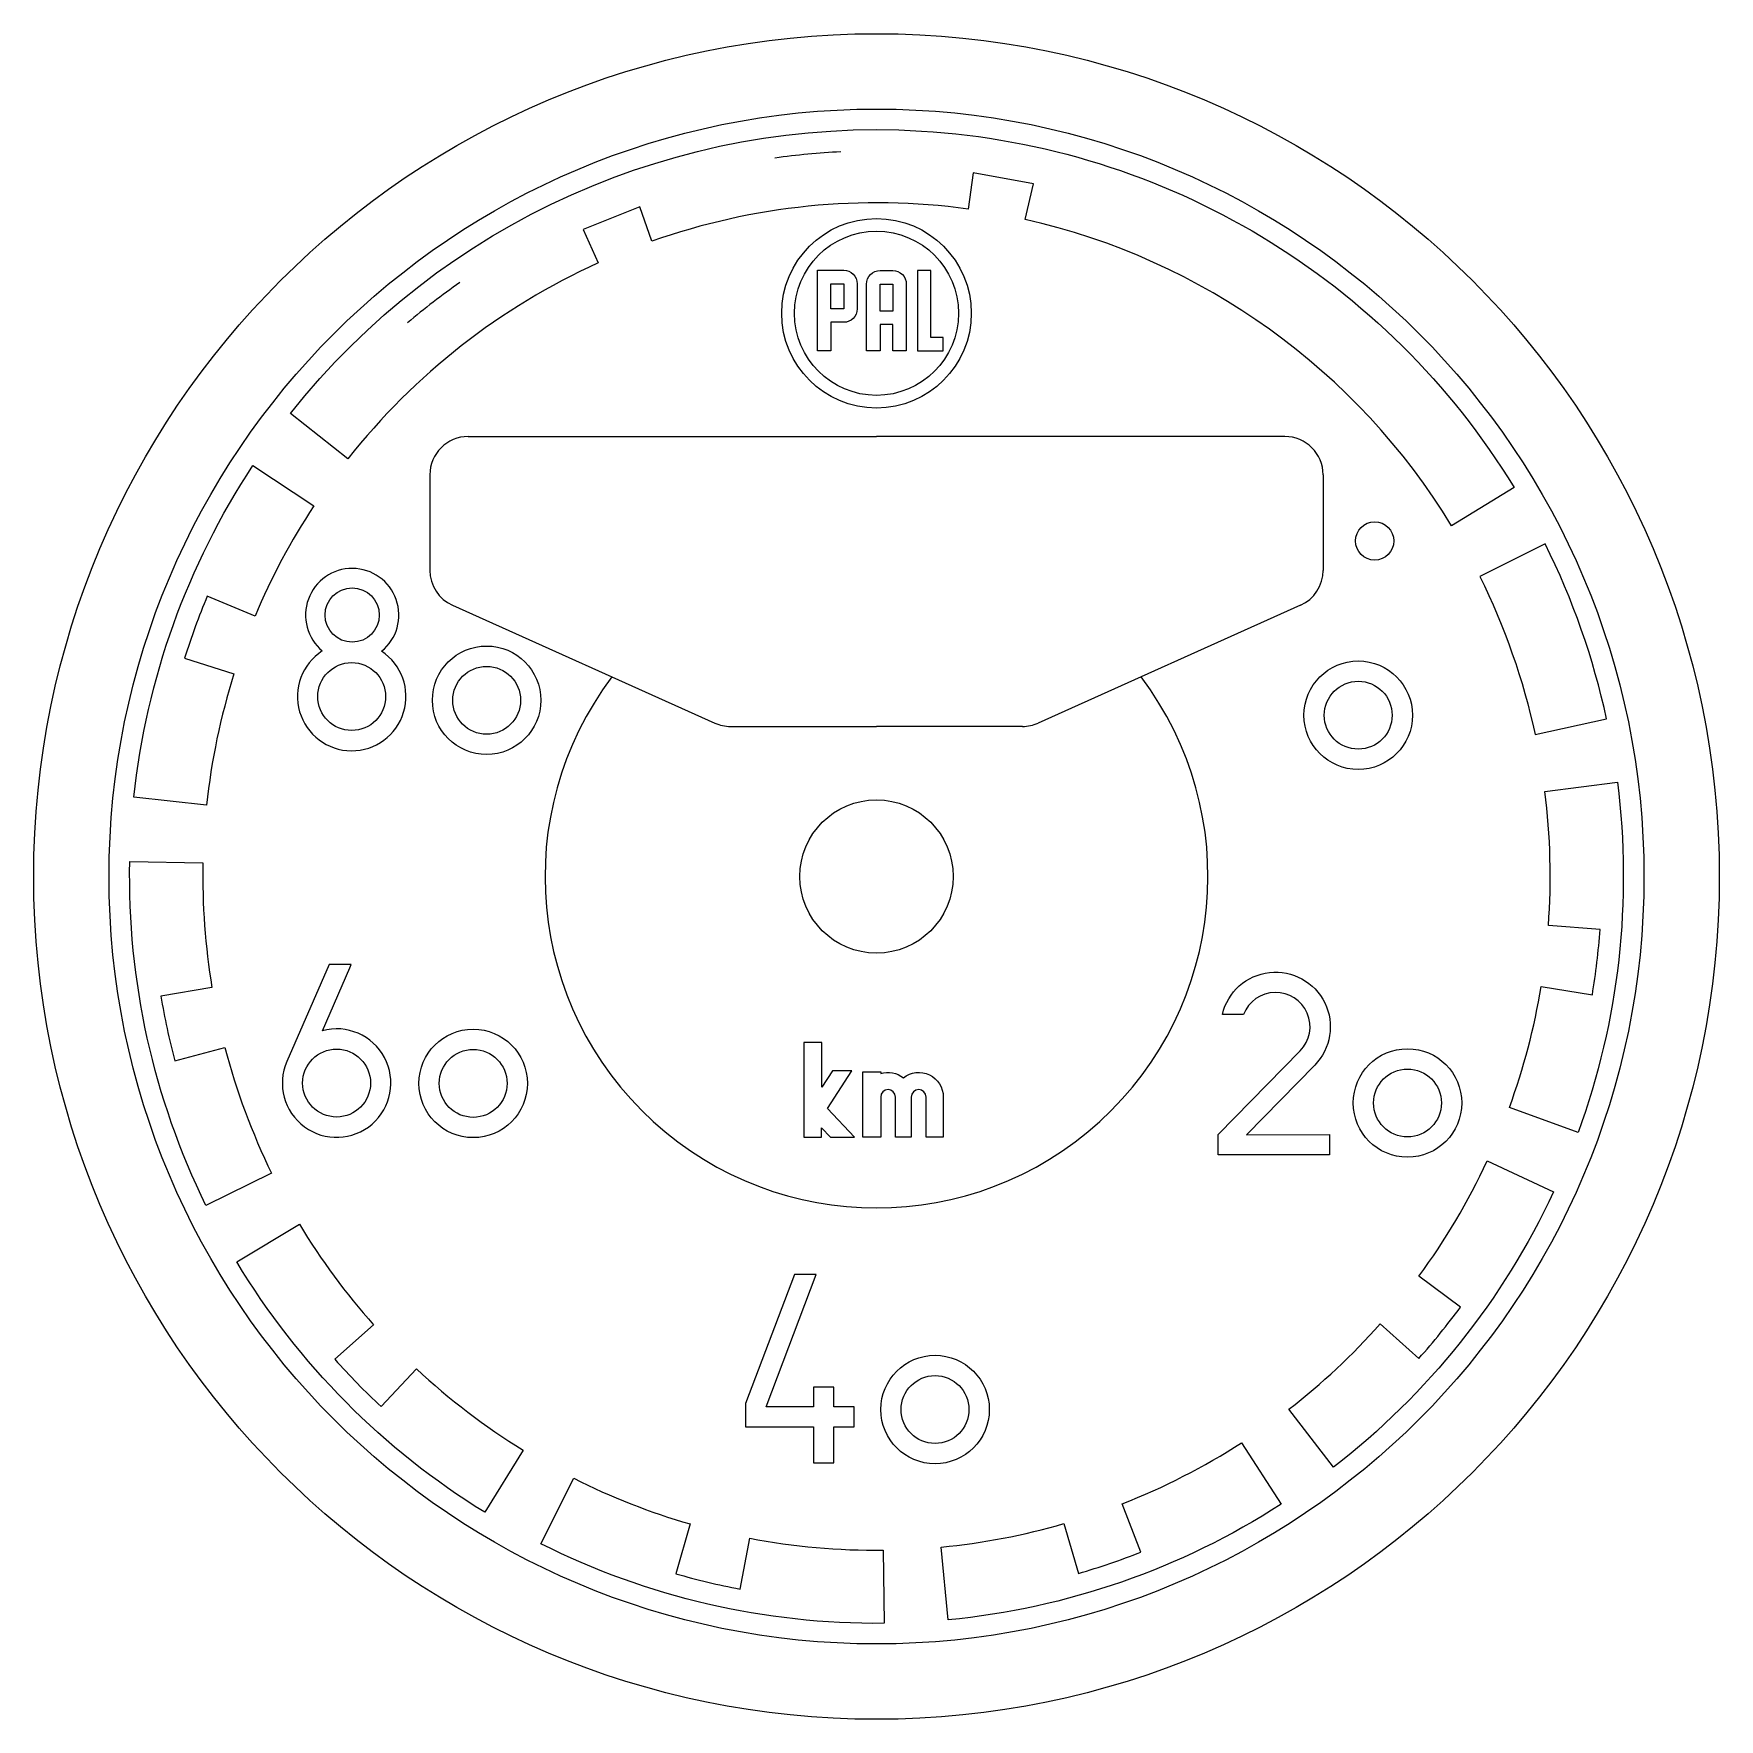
# Model space of a CAD drawing. Header units: millimetres. Extents: x -22 to 22, y -22 to 22.
import ezdxf

# ---------------------------------------------------------------- set-up
doc = ezdxf.new("R2010")
doc.units = ezdxf.units.MM
doc.layers.get('0').update_dxf_attribs({"linetype": 'CONTINUOUS'})

msp = doc.modelspace()

# ---------------------------------------------------------------- linework, layer by layer
for p, q in [((-10.659, 11.486), (0, 11.486)), ((10.659, 11.486), (0, 11.486)), ((-11.659, 10.486), (-11.659, 7.992)), ((11.659, 10.486), (11.659, 7.992)), ((-11.068, 7.08), (-4.217, 4.004)), ((11.068, 7.08), (4.217, 4.004)), ((-3.808, 3.917), (0, 3.917)), ((3.808, 3.917), (0, 3.917))]:
    msp.add_line(p, q)
for points in [[(-13.8, 10.903), (-15.298, 12.086, -0.522279), (16.644, 10.152), (15.014, 9.158, 0.202835), (3.883, 17.153), (4.094, 18.084), (2.523, 18.369), (2.393, 17.423, 0.119625), (-5.861, 16.582), (-6.179, 17.482), (-7.66, 16.885), (-7.266, 16.016, 0.119625)], [(-0.503, 15.474), (-0.503, 14.816, -0.414214), (-0.853, 14.466), (-1.188, 14.466), (-1.188, 13.722), (-1.538, 13.722), (-1.538, 15.824), (-0.853, 15.824, -0.414214)], [(0.092, 15.816), (0.427, 15.816, -0.414214), (0.777, 15.466), (0.777, 13.722), (0.427, 13.722), (0.427, 14.407), (0.092, 14.407), (0.092, 13.722), (-0.258, 13.722), (-0.258, 15.466, -0.414214)], [(-17.488, 1.865), (-19.386, 2.068, -0.119625), (-16.281, 10.725), (-14.687, 9.675, 0.046477), (-16.221, 6.796), (-17.469, 7.318, 0.02278), (-18.062, 5.699), (-16.772, 5.292, 0.049881)], [(17.191, 3.711), (19.057, 4.114, 0.062319), (17.456, 8.682), (15.747, 7.832, -0.062319)], [(-14.466, 5.888, 3.361517), (-12.918, 5.879, 2.788509)], [(18.686, -3.093, 0.02278), (18.889, -1.38), (17.54, -1.281, 0.049881), (17.447, 2.218), (19.34, 2.459, -0.119625), (18.315, -6.681), (16.522, -6.027, 0.046477), (17.351, -2.872)], [(-15.789, -7.746), (-17.503, -8.587, -0.119625), (-19.492, 0.392), (-17.583, 0.354, 0.046477), (-17.346, -2.9), (-18.68, -3.123, 0.02278), (-18.319, -4.81), (-17.01, -4.466, 0.049881)], [(-14.288, -2.293), (-15.392, -4.827, 4.395172), (-14.465, -4.026), (-13.75, -2.386), (-13.71, -2.293)], [(9.582, -3.599), (9.029, -3.599, -1.318732), (11.438, -4.924), (9.657, -6.74), (11.828, -6.739), (11.828, -7.269), (8.915, -7.269), (8.915, -6.739), (11.06, -4.553, 1.22667)], [(-0.358, -6.801), (-0.358, -5.096), (0.109, -5.096), (0.109, -5.143, -0.249054), (0.701, -5.254, -0.628141), (1.743, -5.756), (1.743, -6.801), (1.293, -6.801), (1.293, -5.756, 1), (0.909, -5.756), (0.909, -6.801), (0.493, -6.801), (0.493, -5.756, 1), (0.109, -5.756), (0.109, -6.801)], [(15.942, -7.426), (17.673, -8.232, -0.119625), (11.932, -15.418), (10.764, -13.908, 0.046477), (13.147, -11.681), (14.159, -12.579, 0.02278), (15.244, -11.239), (14.156, -10.436, 0.049881)], [(-9.227, -14.972), (-10.228, -16.597, -0.119625), (-16.699, -10.061), (-15.064, -9.076, 0.046477), (-13.128, -11.702), (-14.138, -12.603, 0.02278), (-12.933, -13.837), (-12.009, -12.848, 0.049881)], [(9.527, -14.783), (10.561, -16.388, -0.119625), (1.873, -19.406), (1.69, -17.506, 0.046477), (4.894, -16.892), (5.271, -18.192, 0.02278), (6.904, -17.637), (6.411, -16.377, 0.049881)], [(0.177, -17.586), (0.197, -19.495, -0.119625), (-8.762, -17.416), (-7.904, -15.71, 0.046477), (-4.867, -16.9), (-5.241, -18.2, 0.02278), (-3.563, -18.601), (-3.309, -17.273, 0.049881)]]:
    msp.add_lwpolyline(points, format="xyb", close=True)
for points in [[(-0.853, 15.474), (-0.853, 14.816), (-1.188, 14.816), (-1.188, 15.474)], [(0.092, 15.466), (0.427, 15.466), (0.427, 14.757), (0.092, 14.757)], [(1.421, 14.072), (1.421, 14.407), (1.421, 15.816), (1.071, 15.816), (1.071, 13.722), (1.744, 13.722), (1.744, 14.072)], [(-1.896, -4.332), (-1.896, -6.801), (-1.432, -6.801), (-1.432, -6.558), (-1.205, -6.801), (-0.578, -6.801), (-1.278, -6.053), (-0.644, -5.075), (-1.148, -5.075), (-1.426, -5.503), (-1.426, -4.332)], [(-1.572, -10.388), (-2.138, -10.388), (-3.416, -13.758), (-3.416, -14.37), (-1.642, -14.37), (-1.642, -15.304), (-1.112, -15.304), (-1.112, -14.37), (-0.582, -14.37), (-0.582, -13.84), (-1.112, -13.84), (-1.112, -13.329), (-1.642, -13.329), (-1.642, -13.84), (-2.88, -13.84)]]:
    msp.add_lwpolyline(points, close=True)
for centre, radius in [((0, 0), 22), ((0, 0), 20.034), ((0, 14.702), 2.474), ((0, 14.702), 2.142), ((13.004, 8.759), 0.5), ((-13.687, 6.824), 0.708), ((-10.177, 4.6), 1.416), ((-13.699, 4.698), 0.886), ((-10.177, 4.6), 0.886), ((12.575, 4.21), 1.416), ((12.575, 4.21), 0.886), ((0, 0), 2), ((-10.528, -5.401), 1.416), ((-14.094, -5.392), 0.886), ((-10.528, -5.401), 0.886), ((13.861, -5.912), 1.416), ((13.861, -5.912), 0.886), ((1.528, -13.914), 1.416), ((1.528, -13.914), 0.886)]:
    msp.add_circle(centre, radius)
for centre, radius, start, end in [((0, 0), 18.94, 92.8246, 98.0445), ((0, 0), 18.94, 125.0468, 130.2667), ((-10.659, 10.486), 1, 90, 180), ((10.659, 10.486), 1, 0, 90), ((-10.659, 7.992), 1, 180, 245.8223), ((10.659, 7.992), 1, 294.1777, 360), ((0, 0), 8.652, -217.0375, 37.0375), ((-3.808, 4.917), 1, 245.8223, 270), ((3.808, 4.917), 1, 270, 294.1777)]:
    msp.add_arc(centre, radius, start, end)

doc.saveas('drawing.dxf')
